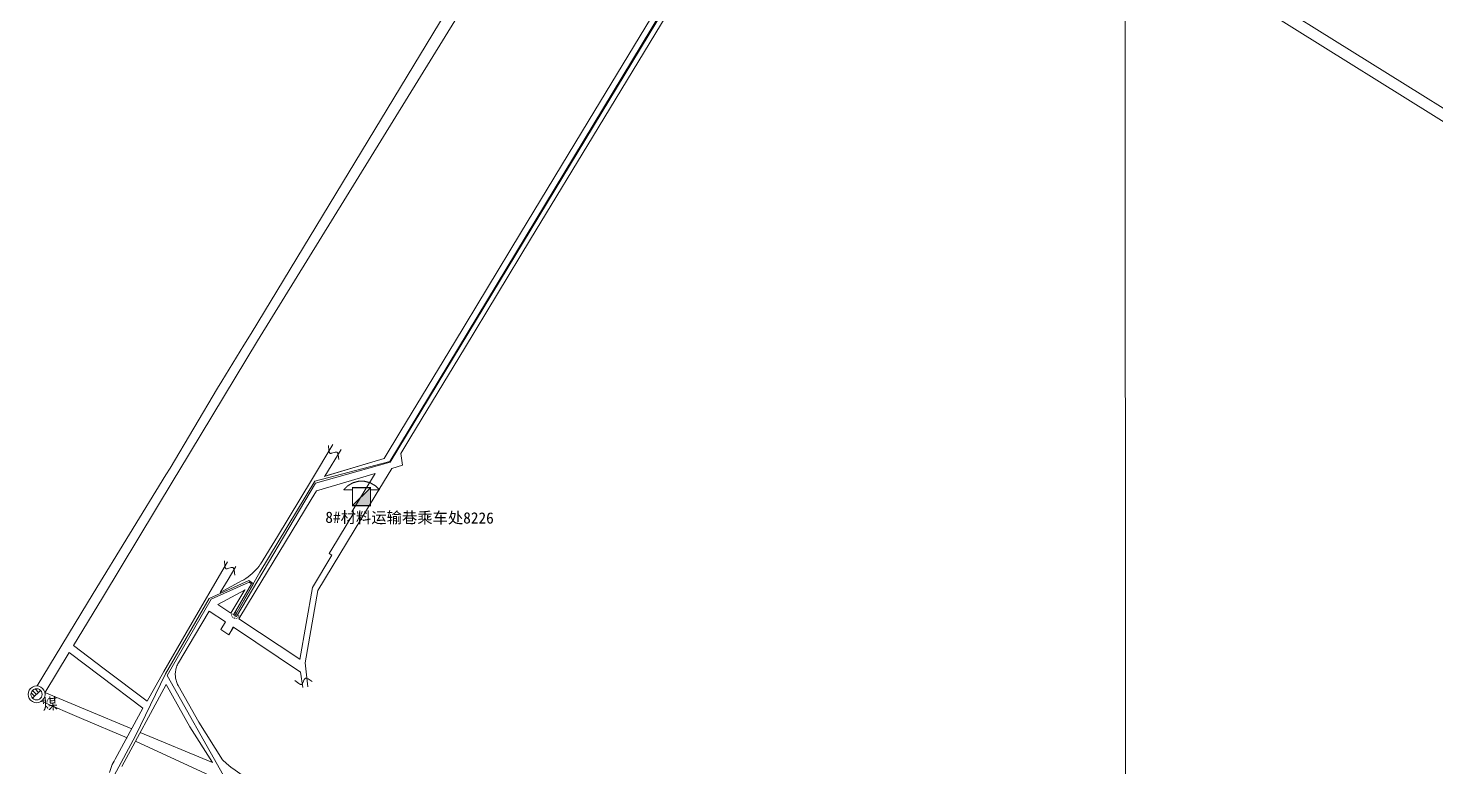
# Model space of a CAD drawing. Header units: inches. Extents: x -1 to 4080, y 0 to 4431.
# Drawn here: x 1302 to 1929, y 1336 to 1664 of the extents above; entities that cross this region are included whole.
import ezdxf

# ---------------------------------------------------------------- set-up
doc = ezdxf.new("R2010")
doc.units = ezdxf.units.IN
doc.header["$MEASUREMENT"] = 0
doc.layers.get('0').update_dxf_attribs({"lineweight": 0})
for name, color, linetype, lineweight in [('岩巷XDD0800CCJ', 7, 'Continuous', 0), ('巷道注记XDD0800CCJ', 7, 'Continuous', 0), ('煤巷XDD0800CCJ', 7, 'Continuous', 0), ('经纬网XDD0800ATX', 7, 'Continuous', 0), ('通讯系统注记XDD0800ATX', 7, 'Continuous', 0), ('通讯设备XDD0800ATX', 7, 'Continuous', 0)]:
    doc.layers.add(name, color=color, linetype=linetype, lineweight=lineweight)
doc.styles.add('宋体', font='')
doc.styles.add('黑体', font='simhei.ttf')
doc.styles.get('宋体').set_extended_font_data('宋体')

# ---------------------------------------------------------------- blocks, each defined once
blk = doc.blocks.new('电话分线盒')
at = {"color": 0, "const_width": 0.236}
for points in [[(1.65, -0.35), (1.65, -0.37), (1.64, -0.4), (1.63, -0.42), (1.62, -0.45), (1.62, -0.48), (1.61, -0.51), (1.6, -0.54), (1.59, -0.57), (1.58, -0.59), (1.57, -0.62), (1.56, -0.65), (1.54, -0.67), (1.53, -0.7), (1.52, -0.73), (1.51, -0.75), (1.49, -0.78), (1.48, -0.81), (1.47, -0.83), (1.45, -0.86), (1.44, -0.88), (1.42, -0.91), (1.4, -0.93), (1.39, -0.96), (1.37, -0.98), (1.35, -1), (1.33, -1.03), (1.32, -1.05), (1.3, -1.07), (1.28, -1.1), (1.26, -1.12), (1.24, -1.14), (1.22, -1.16), (1.2, -1.18), (1.18, -1.2), (1.16, -1.22), (1.13, -1.24), (1.11, -1.26), (1.09, -1.28), (1.07, -1.3), (1.04, -1.32), (1.02, -1.34), (1, -1.35), (0.97, -1.37), (0.95, -1.39), (0.92, -1.4), (0.9, -1.42), (0.87, -1.44), (0.85, -1.45), (0.82, -1.47), (0.8, -1.48), (0.77, -1.49), (0.75, -1.51), (0.72, -1.52), (0.69, -1.53), (0.66, -1.54), (0.64, -1.55), (0.61, -1.57), (0.58, -1.58), (0.56, -1.59), (0.53, -1.59), (0.5, -1.6), (0.47, -1.61), (0.44, -1.62), (0.41, -1.63), (0.39, -1.63), (0.36, -1.64), (0.33, -1.65), (0.3, -1.65), (0.27, -1.66), (0.24, -1.66), (0.21, -1.67), (0.18, -1.67), (0.15, -1.67), (0.12, -1.67), (0.09, -1.68), (0.06, -1.68), (0.04, -1.68), (0.01, -1.68), (-0.02, -1.68), (-0.05, -1.68), (-0.08, -1.68), (-0.11, -1.67), (-0.14, -1.67), (-0.17, -1.67), (-0.2, -1.67), (-0.23, -1.66), (-0.26, -1.66), (-0.29, -1.65), (-0.32, -1.65), (-0.34, -1.64), (-0.37, -1.64), (-0.4, -1.63), (-0.43, -1.62), (-0.46, -1.61), (-0.49, -1.61), (-0.52, -1.6), (-0.54, -1.59), (-0.57, -1.58), (-0.6, -1.57), (-0.63, -1.56), (-0.65, -1.55), (-0.68, -1.53), (-0.71, -1.52), (-0.73, -1.51), (-0.76, -1.5), (-0.79, -1.48), (-0.81, -1.47), (-0.84, -1.45), (-0.86, -1.44), (-0.89, -1.42), (-0.91, -1.41), (-0.94, -1.39), (-0.96, -1.38), (-0.99, -1.36), (-1.01, -1.34), (-1.03, -1.32), (-1.06, -1.31), (-1.08, -1.29), (-1.1, -1.27), (-1.12, -1.25), (-1.15, -1.23), (-1.17, -1.21), (-1.19, -1.19), (-1.21, -1.17), (-1.23, -1.15), (-1.25, -1.12), (-1.27, -1.1), (-1.29, -1.08), (-1.31, -1.06), (-1.33, -1.03), (-1.34, -1.01), (-1.36, -0.99), (-1.38, -0.96), (-1.39, -0.94), (-1.41, -0.91), (-1.43, -0.89), (-1.44, -0.86), (-1.46, -0.84), (-1.47, -0.81), (-1.49, -0.79), (-1.5, -0.76), (-1.51, -0.74), (-1.53, -0.71), (-1.54, -0.68), (-1.55, -0.65), (-1.56, -0.63), (-1.57, -0.6), (-1.58, -0.57), (-1.59, -0.54), (-1.6, -0.52), (-1.61, -0.49), (-1.62, -0.46), (-1.63, -0.43), (-1.63, -0.4), (-1.64, -0.38), (-1.65, -0.35), (-1.65, -0.32), (-1.66, -0.29), (-1.66, -0.26), (-1.67, -0.23), (-1.67, -0.2), (-1.68, -0.17), (-1.68, -0.14), (-1.68, -0.11), (-1.68, -0.08), (-1.68, -0.05), (-1.69, -0.03), (-1.69, 0), (-1.69, 0.03), (-1.68, 0.06), (-1.68, 0.09), (-1.68, 0.12), (-1.68, 0.15), (-1.68, 0.18), (-1.67, 0.21), (-1.67, 0.24), (-1.67, 0.27), (-1.66, 0.3), (-1.66, 0.33), (-1.65, 0.35), (-1.64, 0.38)], [(-1.62, 0.36), (1.65, -0.35)], [(-0.34, -1.63), (0.37, 1.64)]]:
    blk.add_lwpolyline(points, dxfattribs=at)
at = {"color": 0}
for points in [[(-1.62, 0.36), (-1.62, 0.36)], [(0.37, 1.64), (0.37, 1.64)], [(-0.34, -1.63), (-0.34, -1.63)], [(1.65, -0.35), (1.65, -0.35)]]:
    blk.add_lwpolyline(points, dxfattribs=at)
blk = doc.blocks.new('矿用电话机')
blk.add_hatch(color=0).paths.add_polyline_path([(4, 4), (-4, -4), (4, -4)], flags=17)
at = {"color": 0, "const_width": 0.5}
for points in [[(-8, 3), (-6.16, 4.85), (-3.88, 6.17), (-1.33, 6.86), (1.3, 6.86), (3.85, 6.18), (6.13, 4.87), (8, 3)], [(-4, 3), (-8, 3)], [(-4, 4), (4, 4), (4, -4), (-4, -4), (-4, 4)], [(4, 3), (8, 3)]]:
    blk.add_lwpolyline(points, dxfattribs=at)
at = {"color": 0}
blk.add_lwpolyline([(4, 4), (-4, -4)], dxfattribs=at)

msp = doc.modelspace()

# ---------------------------------------------------------------- linework, layer by layer
at = {"color": 5}
msp.add_lwpolyline([(1892.08, 1165.09), (1881.15, 1234.14), (1411.37, 1287.14), (1345.14, 1314.73), (1340.71, 1322.77), (1340.71, 1331.65), (1350.14, 1349.39), (1363.47, 1376.99), (1382.95, 1410.39), (1400.61, 1418.53), (1402.6, 1416.96), (1394.86, 1403.28), (1405.54, 1422.16), (1430, 1462.76), (1463.32, 1471.46), (1864.41, 2135.48)], dxfattribs=at)
at = {"layer": '岩巷XDD0800CCJ', "color": 30, "lineweight": 9, "true_color": 0xff7f00, "flags": 128}
for points in [[(1428.44, 1463.13), (1438.02, 1478.96)], [(1434.45, 1464.92), (1441.67, 1476.72)], [(1434.45, 1464.92), (1460.8, 1472.78)], [(1468.22, 1475), (1468.98, 1469.8)], [(1456.79, 1466.16), (1430.65, 1458.36)], [(1434.17, 1464.84), (1454.25, 1470.83)], [(1456.82, 1456.18), (1464.21, 1468.37)], [(1464.21, 1468.37), (1468.98, 1469.8)], [(1413.28, 1438.11), (1428.44, 1463.13)], [(1416.92, 1435.69), (1428.32, 1454.5)], [(1428.32, 1454.5), (1430.65, 1458.36)], [(1403.44, 1413.45), (1416.92, 1435.69)], [(1405.76, 1425.72), (1413.28, 1438.11)], [(1396.28, 1417.73), (1397.31, 1418.25), (1398.31, 1418.81), (1399.29, 1419.43), (1400.24, 1420.09), (1401.15, 1420.79), (1402.03, 1421.54), (1402.88, 1422.32), (1403.68, 1423.15), (1404.45, 1424.01), (1405.17, 1424.91), (1405.85, 1425.84)], [(1389.5, 1414), (1396.28, 1417.73)], [(1386.81, 1407.73), (1390.96, 1410.01)], [(1387.9, 1413.12), (1389.5, 1414)], [(1390.9, 1409.98), (1398.93, 1414.39)], [(1392.56, 1403.9), (1398.88, 1414.36)], [(1396.19, 1401.48), (1403.44, 1413.45)], [(1383, 1404.86), (1390.15, 1400.1)], [(1386.81, 1407.73), (1392.56, 1403.9)], [(1390.22, 1400.05), (1388.15, 1396.63)], [(1393.62, 1397.78), (1391.62, 1394.32)], [(1393.69, 1397.73), (1391.69, 1394.27)], [(1393.69, 1397.73), (1423.62, 1377.72)], [(1396.19, 1401.48), (1423.29, 1383.41)], [(1391.62, 1394.32), (1388.08, 1396.68)], [(1391.69, 1394.27), (1388.15, 1396.63)], [(1425.66, 1381.83), (1426.9, 1371.07)], [(1423.61, 1377.72), (1424.57, 1370.86)]]:
    msp.add_lwpolyline(points, dxfattribs=at)
at = {"layer": '岩巷XDD0800CCJ', "color": 18, "lineweight": 9, "true_color": 0x260000, "flags": 128}
for points in [[(1436.11, 1478.61), (1436.22, 1476.32), (1436.29, 1475.88), (1436.34, 1475.68), (1436.39, 1475.54), (1436.44, 1475.41), (1436.48, 1475.33), (1436.52, 1475.26), (1436.56, 1475.21), (1436.59, 1475.19), (1436.62, 1475.16), (1436.65, 1475.14), (1436.67, 1475.12), (1436.69, 1475.11), (1436.71, 1475.1), (1436.73, 1475.09), (1436.77, 1475.09), (1436.81, 1475.08), (1436.88, 1475.07), (1436.92, 1475.07), (1437.01, 1475.08), (1437.19, 1475.1), (1437.58, 1475.18), (1439.04, 1475.6), (1439.33, 1475.65), (1439.47, 1475.66), (1439.51, 1475.66), (1439.59, 1475.66), (1439.65, 1475.66), (1439.69, 1475.65), (1439.73, 1475.64), (1439.75, 1475.63), (1439.77, 1475.62), (1439.8, 1475.61), (1439.83, 1475.58), (1439.87, 1475.56), (1439.91, 1475.52), (1439.97, 1475.45), (1440.02, 1475.38), (1440.09, 1475.27), (1440.16, 1475.09), (1440.23, 1474.9), (1440.34, 1474.48), (1440.67, 1472.32)], [(1421.05, 1373.98), (1422.89, 1372.61), (1423.28, 1372.38), (1423.46, 1372.29), (1423.6, 1372.24), (1423.73, 1372.2), (1423.82, 1372.18), (1423.9, 1372.17), (1423.94, 1372.17), (1423.98, 1372.17), (1424.02, 1372.18), (1424.06, 1372.18), (1424.09, 1372.19), (1424.12, 1372.2), (1424.13, 1372.21), (1424.15, 1372.22), (1424.18, 1372.24), (1424.22, 1372.27), (1424.28, 1372.33), (1424.35, 1372.43), (1424.45, 1372.58), (1424.63, 1372.94), (1425.24, 1374.33), (1425.38, 1374.59), (1425.46, 1374.7), (1425.51, 1374.77), (1425.57, 1374.83), (1425.61, 1374.87), (1425.64, 1374.89), (1425.66, 1374.9), (1425.68, 1374.91), (1425.72, 1374.92), (1425.75, 1374.93), (1425.79, 1374.94), (1425.85, 1374.95), (1425.94, 1374.95), (1426.02, 1374.95), (1426.16, 1374.93), (1426.34, 1374.88), (1426.53, 1374.81), (1426.93, 1374.63), (1428.8, 1373.51)]]:
    msp.add_lwpolyline(points, dxfattribs=at)
at = {"layer": '煤巷XDD0800CCJ', "lineweight": 9}
for p, q in [((1468.28, 1485.13), (1492.12, 1524.47)), ((1472.73, 1482.44), (1496.56, 1521.78)), ((1446.44, 1449.08), (1447.3, 1448.56)), ((1428.86, 1415.43), (1423.27, 1383.28)), ((1431.25, 1413.98), (1425.66, 1381.83))]:
    msp.add_line(p, q, dxfattribs=at)
at = {"layer": '煤巷XDD0800CCJ', "linetype": 'Continuous', "lineweight": 9}
msp.add_line((1452.37, 1458.87), (1456.79, 1466.16), dxfattribs=at)
at = {"layer": '煤巷XDD0800CCJ', "color": 18, "lineweight": 9, "true_color": 0x260000, "flags": 128}
for points in [[(1586.69, 1833.74), (1401.7, 1528.42), (1398.3, 1523.3), (1388.52, 1507.15), (1386.65, 1504.07), (1365.52, 1468.48), (1363.71, 1465.5), (1331.29, 1412.71)], [(1504.41, 1687.43), (1404.51, 1525.09)], [(1335.39, 1410.8), (1367.32, 1463.72), (1369.39, 1467.16), (1404.51, 1525.09)], [(1372.7, 1395.2), (1385.4, 1417.13), (1391.07, 1426.76)], [(1389.82, 1427.2), (1389.94, 1424.91), (1390.01, 1424.46), (1390.06, 1424.26), (1390.1, 1424.12), (1390.15, 1424), (1390.19, 1423.92), (1390.24, 1423.85), (1390.28, 1423.8), (1390.3, 1423.77), (1390.33, 1423.75), (1390.36, 1423.72), (1390.39, 1423.71), (1390.41, 1423.7), (1390.42, 1423.69), (1390.45, 1423.68), (1390.48, 1423.67), (1390.52, 1423.67), (1390.6, 1423.66), (1390.64, 1423.66), (1390.72, 1423.66), (1390.9, 1423.68), (1391.29, 1423.77), (1392.75, 1424.19), (1393.04, 1424.24), (1393.18, 1424.25), (1393.22, 1424.25), (1393.31, 1424.25), (1393.37, 1424.24), (1393.41, 1424.23), (1393.44, 1424.22), (1393.46, 1424.22), (1393.48, 1424.21), (1393.52, 1424.19), (1393.55, 1424.17), (1393.58, 1424.14), (1393.63, 1424.1), (1393.68, 1424.04), (1393.73, 1423.97), (1393.8, 1423.85), (1393.88, 1423.68), (1393.95, 1423.49), (1394.06, 1423.07), (1394.38, 1420.91)], [(1391.39, 1418.99), (1394.74, 1424.76)], [(1391.39, 1418.99), (1387.9, 1413.12)], [(1331.29, 1412.71), (1306.33, 1371.51)], [(1335.39, 1410.8), (1322.5, 1389.48)], [(1376.42, 1393.79), (1383, 1404.86)], [(1372.7, 1395.2), (1362.73, 1378)], [(1369.27, 1381.76), (1376.42, 1393.79)], [(1320.63, 1386.39), (1309.78, 1368.45)], [(1334.63, 1375.84), (1320.63, 1386.39)], [(1336.15, 1379.19), (1322.5, 1389.48)], [(1355.35, 1364.73), (1336.15, 1379.19)], [(1353.47, 1361.64), (1334.63, 1375.84)], [(1344.07, 1335.69), (1363.83, 1372.24)], [(1355.35, 1364.73), (1362.73, 1378)], [(1309.87, 1367.79), (1309.74, 1368.76), (1309.37, 1369.66), (1308.77, 1370.44), (1307.99, 1371.04), (1307.09, 1371.41), (1306.12, 1371.54), (1305.15, 1371.41), (1304.24, 1371.04), (1303.47, 1370.44), (1302.87, 1369.66), (1302.5, 1368.76), (1302.37, 1367.79), (1302.5, 1366.82), (1302.87, 1365.91), (1303.47, 1365.14), (1304.24, 1364.54), (1305.15, 1364.17), (1306.12, 1364.04), (1307.09, 1364.17), (1307.99, 1364.54), (1308.77, 1365.14), (1309.37, 1365.91), (1309.74, 1366.82), (1309.87, 1367.79)], [(1308.62, 1367.79), (1308.53, 1368.44), (1308.28, 1369.04), (1307.89, 1369.56), (1307.37, 1369.95), (1306.77, 1370.2), (1306.12, 1370.29), (1305.47, 1370.2), (1304.87, 1369.95), (1304.35, 1369.56), (1303.95, 1369.04), (1303.7, 1368.44), (1303.62, 1367.79), (1303.7, 1367.14), (1303.95, 1366.54), (1304.35, 1366.02), (1304.87, 1365.62), (1305.47, 1365.37), (1306.12, 1365.29), (1306.77, 1365.37), (1307.37, 1365.62), (1307.89, 1366.02), (1308.28, 1366.54), (1308.53, 1367.14), (1308.62, 1367.79)], [(1303.7, 1368.44), (1305.12, 1367.04)], [(1306.12, 1367.79), (1304.35, 1369.56)], [(1307.89, 1369.56), (1304.35, 1366.02)], [(1305.47, 1370.2), (1306.97, 1368.68)], [(1341.07, 1338.87), (1353.47, 1361.64)], [(1341.07, 1338.87), (1340.6, 1338.1), (1340.16, 1337.3), (1339.77, 1336.49), (1339.41, 1335.65), (1339.1, 1334.8), (1338.82, 1333.94), (1338.59, 1333.06)]]:
    msp.add_lwpolyline(points, dxfattribs=at)
at = {"layer": '煤巷XDD0800CCJ', "lineweight": 9, "flags": 128}
for points in [[(1551.66, 1622.74), (1589.96, 1685.97)], [(1556.1, 1620.05), (1594.41, 1683.27)], [(1840.72, 1679.92), (1953.09, 1609.76)], [(1843.31, 1684.2), (1955.74, 1614)], [(1521.55, 1573.05), (1551.66, 1622.74)], [(1526, 1570.36), (1556.1, 1620.05)], [(1492.12, 1524.47), (1521.55, 1573.05)], [(1496.56, 1521.78), (1526, 1570.36)], [(1460.8, 1472.78), (1468.28, 1485.13)], [(1468.22, 1475), (1472.73, 1482.44)], [(1441.1, 1430.23), (1456.82, 1456.18)], [(1446.44, 1449.08), (1452.37, 1458.87)], [(1447.3, 1448.56), (1437.51, 1432.41)], [(1428.86, 1415.43), (1437.5, 1429.69)], [(1431.25, 1413.98), (1441.1, 1430.23)], [(1436.3, 1430.42), (1437.51, 1432.41)], [(1437.5, 1429.69), (1436.3, 1430.42)], [(1369.27, 1381.76), (1369.02, 1381.33), (1368.8, 1380.88), (1368.6, 1380.42), (1368.43, 1379.96), (1368.27, 1379.48), (1368.14, 1379), (1368.04, 1378.51), (1367.96, 1378.02), (1367.9, 1377.52), (1367.87, 1377.02), (1367.87, 1376.53), (1367.88, 1376.03), (1367.93, 1375.53), (1368, 1375.04), (1368.09, 1374.55), (1368.21, 1374.06), (1368.35, 1373.58), (1368.51, 1373.11), (1368.7, 1372.65), (1368.91, 1372.2), (1369.15, 1371.75)], [(1363.83, 1372.24), (1374.35, 1353.32)], [(1309.84, 1368.55), (1327.87, 1361.01)], [(1369.15, 1371.75), (1378.35, 1355.39)], [(1308.19, 1364.69), (1326.08, 1357.09)], [(1327.87, 1361.01), (1348.54, 1352.37)], [(1326.08, 1357.09), (1346.39, 1348.48)], [(1374.35, 1353.32), (1384.37, 1337.46)], [(1378.35, 1355.39), (1388.81, 1338.65)], [(1352.25, 1350.82), (1384.37, 1337.46)], [(1350.12, 1346.88), (1385.19, 1330.73)], [(1388.81, 1338.65), (1390.65, 1336.99), (1392.57, 1335.43), (1394.56, 1333.97), (1396.61, 1332.6), (1398.74, 1331.34), (1400.92, 1330.17), (1403.15, 1329.12), (1405.44, 1328.18)]]:
    msp.add_lwpolyline(points, dxfattribs=at)
at = {"layer": '经纬网XDD0800ATX', "color": 7, "linetype": 'Continuous', "lineweight": 9}
msp.add_line((1791.02, 491.01), (1789.89, 4315.46), dxfattribs=at)
at = {"layer": '通讯设备XDD0800ATX', "color": 5, "lineweight": 9, "true_color": 0x0000ff, "flags": 128}
msp.add_lwpolyline([(1894.2, 1149.78), (1884.9, 1117.11), (1389.3, 1331.65), (1364.27, 1376.23), (1383.76, 1410.13), (1400.76, 1417.76), (1401.72, 1416.96), (1393.7, 1403.12), (1395.06, 1402.44), (1430.24, 1461.82), (1463.53, 1471.09), (1797.77, 2023.75), (1846.64, 2036.57), (1849.83, 2041.4), (1861.19, 2035.32), (1881.18, 2068.28)], dxfattribs=at)

# ---------------------------------------------------------------- block references
at = {"layer": '通讯系统注记XDD0800ATX', "color": 4, "lineweight": 9, "true_color": 0x00ffff}
msp.add_blockref('矿用电话机', (1450.76, 1455.79), dxfattribs=at)
at = {"layer": '通讯设备XDD0800ATX', "color": 5, "lineweight": 9, "true_color": 0x0000ff}
msp.add_blockref('电话分线盒', (1394.61, 1403.24), dxfattribs=at)

# ---------------------------------------------------------------- texts
at = {"layer": '巷道注记XDD0800CCJ', "color": 7, "lineweight": 9, "style": '黑体'}
msp.add_text('煤', height=5, rotation=4.85354, dxfattribs=at).set_placement((1308.91, 1360.84))
at = {"layer": '通讯系统注记XDD0800ATX', "color": 7, "lineweight": 9, "style": '宋体'}
msp.add_text('8#材料运输巷乘车处8226', height=5, rotation=359.73811, dxfattribs=at).set_placement((1434.63, 1444.14))

doc.saveas('drawing.dxf')
